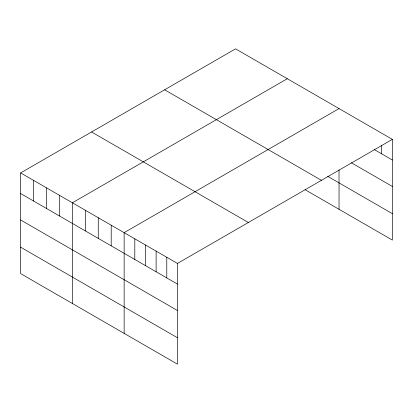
<?xml version="1.0" encoding="UTF-8"?>
<svg xmlns="http://www.w3.org/2000/svg" width="413" height="413" viewBox="0 0 413 413"><rect width="100%" height="100%" fill="white"/><g stroke="black" fill="none" stroke-linecap="round" stroke-linejoin="round"><path stroke-width="0.62" d="M392.35 139.372L177.445 263.442L177.445 364.158L20.65 273.628L20.65 172.918L235.555 48.842L392.35 139.372L392.35 240.082L305.083 189.701M287.298 78.718L72.394 202.793L72.394 303.503M339.037 108.593L124.137 232.664L124.137 333.379M374.224 149.547L392.35 160.012M351.303 162.737L392.35 186.439M327.721 176.346L392.35 213.66M164.637 89.791L321.433 180.316M91.567 131.974L248.363 222.499M20.65 172.918L177.445 263.442M20.65 193.563L177.445 284.087M20.65 219.984L177.445 310.509M20.65 247.206L177.445 337.731M381.689 145.474L381.689 153.858M339.037 169.888L339.037 209.303M166.785 257.289L166.785 277.934M156.124 251.13L156.124 271.775M145.459 244.976L145.459 265.621M134.798 238.822L134.798 259.462M111.2 225.199L111.2 245.838M98.263 217.728L98.263 238.373M85.331 210.258L85.331 230.903M59.457 195.323L59.457 215.968M46.519 187.853L46.519 208.498M33.587 180.388L33.587 201.028"/></g></svg>
